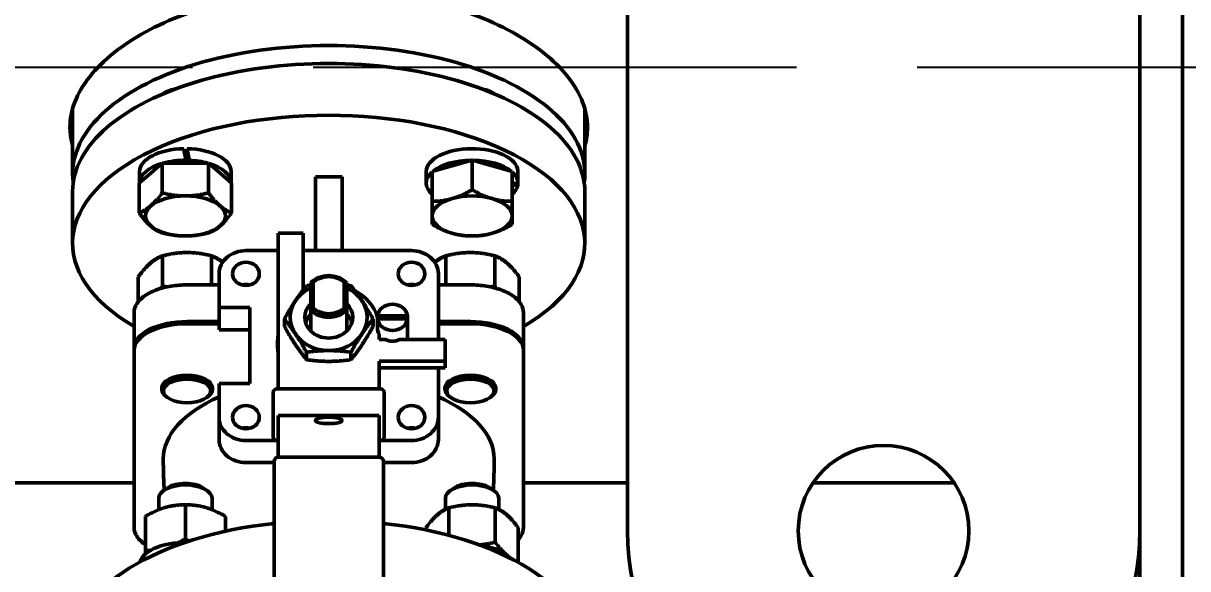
# Model space of a CAD drawing. Header units: inches. Extents: x 11 to 1621, y 11 to 1332.
# Drawn here: x 773.17 to 786.81, y 316.57 to 322.96 of the extents above; entities that cross this region are included whole.
import ezdxf

# ---------------------------------------------------------------- set-up
doc = ezdxf.new("R2010")
doc.units = ezdxf.units.IN
doc.header["$LTSCALE"] = 48
doc.header["$MEASUREMENT"] = 0
doc.linetypes.add('DASHED', pattern=[0.2067, 0.1654, -0.0413])
for name, color, linetype, lineweight in [('Dimension (ANSI)', 7, 'Continuous', 25), ('Sketch Geometry (ANSI)', 7, 'Continuous', 25), ('Visible (ANSI)', 7, 'Continuous', 50)]:
    doc.layers.add(name, color=color, linetype=linetype, lineweight=lineweight)
doc.styles.add('Dimension Text', font='tahoma.ttf')
doc.dimstyles.new('ELC FT', dxfattribs={"dimscale": 48, "dimtxt": 0.12, "dimasz": 0.098425, "dimexe": 0.05, "dimexo": 0.1, "dimgap": 0.031496, "dimtad": 1, "dimdec": 5, "dimzin": 3, "dimdsep": 46, "dimlunit": 4, "dimtxsty": 'Dimension Text', "dimcen": 0.09, "dimdle": 0.5, "dimclrd": 5, "dimclre": 5, "dimclrt": 256, "dimadec": 1, "dimazin": 3, "dimtfac": 0.833333, "dimtofl": 0, "dimtmove": 0, "dimatfit": 3, "dimfxl": 0, "dimfrac": 2, "dimtolj": 1, "dimtzin": 0, "dimlwd": 25, "dimlwe": 25, "dimarcsym": 0})

# ---------------------------------------------------------------- blocks, each defined once
blk = doc.blocks.new('*D15')
at = {"layer": 'Defpoints', "color": 0, "linetype": 'Continuous', "transparency": 16777216}
for p in [(804.877, 319.63), (264.502, 280.771), (804.877, 187.693)]:
    blk.add_point(p, dxfattribs=at)
at = {"layer": 'Dimension (ANSI)', "color": 5, "linetype": 'Continuous', "lineweight": 25, "transparency": 16777216}
for p, q in [((804.877, 314.83), (804.877, 185.293)), ((264.502, 275.971), (264.502, 185.293)), ((269.227, 187.693), (800.153, 187.693))]:
    blk.add_line(p, q, dxfattribs=at)
at = {"layer": 'Dimension (ANSI)', "color": 5, "linetype": 'Continuous', "transparency": 16777216}
for points in [[(269.227, 188.48), (269.227, 186.905), (264.502, 187.693)], [(800.153, 188.48), (800.153, 186.905), (804.877, 187.693)]]:
    blk.add_solid(points, dxfattribs=at)
at = {"layer": 'Dimension (ANSI)', "linetype": 'Continuous', "lineweight": 25, "transparency": 16777216, "insert": (534.752, 192.841), "char_height": 5.76, "attachment_point": 5, "style": 'Dimension Text'}
blk.add_mtext('\\A1;45\'-0 3/8"', dxfattribs=at)
blk = doc.blocks.new('*D25')
at = {"layer": 'Defpoints', "color": 0, "linetype": 'Continuous', "transparency": 16777216}
for p in [(804.877, 319.63), (744.252, 285.943), (804.877, 225.928)]:
    blk.add_point(p, dxfattribs=at)
at = {"layer": 'Dimension (ANSI)', "color": 5, "linetype": 'Continuous', "lineweight": 25, "transparency": 16777216}
for p, q in [((804.877, 314.83), (804.877, 223.528)), ((744.252, 281.143), (744.252, 223.528)), ((748.977, 225.928), (800.153, 225.928))]:
    blk.add_line(p, q, dxfattribs=at)
at = {"layer": 'Dimension (ANSI)', "color": 5, "linetype": 'Continuous', "transparency": 16777216}
for points in [[(748.977, 226.715), (748.977, 225.141), (744.252, 225.928)], [(800.153, 226.715), (800.153, 225.141), (804.877, 225.928)]]:
    blk.add_solid(points, dxfattribs=at)
at = {"layer": 'Dimension (ANSI)', "linetype": 'Continuous', "lineweight": 25, "transparency": 16777216, "insert": (774.565, 231.076), "char_height": 5.76, "attachment_point": 5, "style": 'Dimension Text'}
blk.add_mtext('\\A1;5\'-0 5/8"', dxfattribs=at)

msp = doc.modelspace()

# ---------------------------------------------------------------- linework, layer by layer
at = {"layer": 'Sketch Geometry (ANSI)', "linetype": 'DASHED', "ltscale": 0.713284}
msp.add_line((620.877429, 322.442735), (804.877429, 322.442735), dxfattribs=at)
at = {"layer": 'Visible (ANSI)'}
for p, q in [((786.752429, 310.067735), (786.752429, 406.692735)), ((786.252429, 319.008955), (786.252429, 397.751514)), ((780.252429, 317.010725), (780.252429, 324.748469)), ((773.752429, 321.955533), (773.752429, 321.195269)), ((779.752429, 321.955533), (779.752429, 321.195269)), ((775.092551, 321.378933), (775.092551, 321.486802)), ((774.666885, 321.200876), (774.802273, 321.318126)), ((774.802273, 321.318126), (775.073051, 321.318126)), ((774.802273, 321.318126), (774.802273, 320.969888)), ((775.073051, 321.318126), (775.343828, 321.318126)), ((775.081058, 321.318126), (775.081058, 321.35185)), ((775.120058, 321.350848), (775.120058, 321.318126)), ((775.343828, 321.318126), (775.343828, 320.969888)), ((775.343828, 321.318126), (775.479217, 321.200876)), ((777.962808, 321.219015), (778.197308, 321.286709)), ((778.197308, 321.286709), (778.431808, 321.354403)), ((778.431808, 321.354403), (778.666308, 321.286709)), ((778.431808, 321.354403), (778.431808, 321.006165)), ((778.666308, 321.286709), (778.900808, 321.219015)), ((774.531496, 321.083626), (774.666885, 321.200876)), ((774.536551, 321.088003), (774.536551, 321.218729)), ((775.479217, 321.200876), (775.614605, 321.083626)), ((775.609551, 321.088003), (775.609551, 321.218729)), ((776.908679, 321.15904), (776.596179, 321.15904)), ((776.596179, 321.15904), (776.596179, 320.293376)), ((776.908679, 320.293376), (776.908679, 321.15904)), ((777.895308, 321.083629), (777.895308, 321.218729)), ((777.962808, 321.219015), (777.962808, 320.870777)), ((778.900808, 321.219015), (778.900808, 320.870777)), ((778.968308, 321.083629), (778.968308, 321.122956)), ((773.752429, 320.985258), (773.752429, 320.37904)), ((774.531496, 321.083626), (774.531496, 320.735388)), ((775.614605, 321.083626), (775.614605, 320.735388)), ((778.900808, 321.079626), (778.968248, 321.079626)), ((778.966245, 321.060126), (778.900808, 321.060126)), ((779.752429, 320.985258), (779.752429, 320.37904)), ((776.161804, 320.497701), (776.453804, 320.497701)), ((776.161804, 318.674629), (776.161804, 320.497701)), ((776.453804, 320.497701), (776.453804, 319.833294)), ((776.161804, 320.293376), (775.782429, 320.293376)), ((777.722429, 320.293376), (776.453804, 320.293376)), ((774.806916, 320.232311), (774.806916, 319.879742)), ((775.379246, 320.232311), (775.379246, 319.892464)), ((778.125612, 320.232311), (778.125612, 319.892464)), ((778.697942, 320.232311), (778.697942, 319.879742)), ((775.468429, 320.021444), (775.468429, 319.62619)), ((778.036429, 319.250408), (778.036429, 320.021444)), ((774.520752, 319.984485), (774.520752, 319.694629)), ((775.093081, 319.892464), (775.468429, 319.892464)), ((775.737851, 319.892464), (775.827008, 319.892464)), ((776.541492, 319.595294), (776.541492, 319.917506)), ((776.571492, 319.922367), (776.571492, 319.620432)), ((776.933367, 319.620432), (776.933367, 319.922367)), ((776.963367, 319.917506), (776.963367, 319.595294)), ((777.677851, 319.892464), (777.767008, 319.892464)), ((778.036429, 319.892464), (778.411777, 319.892464)), ((778.984107, 319.984485), (778.984107, 319.694629)), ((775.468429, 319.62619), (775.827949, 319.62619)), ((775.468429, 319.36684), (775.468429, 319.62619)), ((775.827949, 319.62619), (775.827949, 318.736609)), ((774.472429, 319.151904), (774.472429, 319.566513)), ((776.232814, 319.405821), (776.232814, 319.491954)), ((776.541492, 319.595294), (776.541492, 319.350944)), ((776.963367, 319.595294), (776.963367, 319.350944)), ((777.272044, 319.405821), (777.272044, 319.491954)), ((777.323054, 319.47705), (777.323054, 319.385725)), ((777.324193, 319.494729), (777.324193, 319.52937)), ((777.674416, 319.52937), (777.324193, 319.52937)), ((777.324193, 319.459729), (777.324193, 319.494729)), ((777.324193, 319.494729), (777.674416, 319.494729)), ((777.674416, 319.494729), (777.674416, 319.52937)), ((777.674416, 319.459729), (777.674416, 319.494729)), ((777.675554, 319.47705), (777.675554, 319.250408)), ((779.032429, 319.566513), (779.032429, 319.151904)), ((775.468429, 319.46223), (775.093081, 319.46223)), ((775.468429, 319.44223), (775.093081, 319.44223)), ((775.468429, 319.436249), (775.093081, 319.436249)), ((775.468429, 319.36684), (775.827949, 319.36684)), ((778.411777, 319.46223), (778.036429, 319.46223)), ((778.411777, 319.44223), (778.036429, 319.44223)), ((778.411777, 319.436249), (778.036429, 319.436249)), ((776.152814, 319.2114), (776.152814, 319.1814)), ((777.343054, 319.250408), (777.343054, 319.315103)), ((777.417757, 319.250408), (777.343054, 319.250408)), ((778.117485, 319.250408), (777.580852, 319.250408)), ((778.117485, 318.997529), (778.117485, 319.250408)), ((774.472429, 319.151904), (774.472429, 319.125923)), ((774.472429, 318.711313), (774.472429, 319.125923)), ((776.492622, 319.01611), (776.492622, 319.102242)), ((777.012237, 319.01611), (777.012237, 319.102242)), ((779.032429, 319.125923), (779.032429, 319.151904)), ((779.032429, 319.125923), (779.032429, 318.711313)), ((777.343054, 318.674629), (777.343054, 318.997529)), ((777.343054, 318.997529), (778.117485, 318.997529)), ((778.117485, 318.919529), (777.343054, 318.919529)), ((778.036429, 318.341355), (778.036429, 318.919529)), ((778.117485, 318.919529), (778.117485, 318.997529)), ((786.252429, 319.008955), (786.252429, 317.010725)), ((774.472429, 317.051965), (774.472429, 318.711313)), ((774.79569, 318.666929), (774.79569, 318.68425)), ((775.390473, 318.666929), (775.390473, 318.68425)), ((775.827949, 318.736609), (775.468429, 318.736609)), ((775.468429, 318.736609), (775.468429, 318.341355)), ((776.146804, 318.674629), (777.358054, 318.674629)), ((778.114386, 318.666929), (778.114386, 318.68425)), ((778.709168, 318.666929), (778.709168, 318.68425)), ((779.032429, 318.711313), (779.032429, 317.051965)), ((774.866592, 318.569533), (774.850262, 318.58108)), ((775.31957, 318.569533), (775.3359, 318.58108)), ((776.101804, 318.387437), (776.101804, 318.629629)), ((777.403054, 318.629629), (777.403054, 318.387437)), ((778.185288, 318.569533), (778.168958, 318.58108)), ((778.638266, 318.569533), (778.654596, 318.58108)), ((776.101804, 318.113918), (776.101804, 318.387437)), ((777.403054, 318.387437), (777.403054, 318.113918)), ((775.468429, 318.082005), (775.468429, 318.341355)), ((776.161804, 318.23115), (776.161804, 318.361935)), ((776.161804, 318.361935), (777.343054, 318.361935)), ((777.343054, 318.23115), (777.343054, 318.361935)), ((778.036429, 318.082005), (778.036429, 318.341355)), ((776.161804, 318.23115), (776.161804, 318.084533)), ((777.343054, 318.084533), (777.343054, 318.23115)), ((775.782429, 318.069423), (776.140078, 318.069423)), ((776.146804, 318.068918), (776.161804, 318.068918)), ((776.161804, 317.874726), (776.161804, 318.084533)), ((777.343054, 317.874726), (777.343054, 318.084533)), ((777.343054, 318.068918), (777.358054, 318.068918)), ((777.36478, 318.069423), (777.722429, 318.069423)), ((776.161804, 317.874726), (777.343054, 317.874726)), ((775.782429, 317.810073), (776.111804, 317.810073)), ((776.111804, 312.776406), (776.111804, 317.824726)), ((777.393054, 317.824726), (777.393054, 312.776406)), ((777.393054, 317.810073), (777.722429, 317.810073)), ((774.472429, 317.574203), (769.548795, 317.574203)), ((780.252429, 317.574203), (779.032429, 317.574203)), ((784.07856, 317.574203), (782.426298, 317.574203)), ((774.866735, 317.514924), (774.821918, 317.484666)), ((775.279366, 317.514924), (775.324183, 317.484666)), ((778.225492, 317.514924), (778.180676, 317.484666)), ((778.638124, 317.514924), (778.68294, 317.484666)), ((774.760551, 317.258007), (774.760551, 317.391675)), ((775.073051, 317.316226), (775.073051, 316.915065)), ((775.385551, 317.258007), (775.385551, 317.391675)), ((778.119308, 317.262079), (778.119308, 317.391675)), ((778.744308, 317.262079), (778.744308, 317.391675)), ((774.604051, 317.180837), (774.604051, 316.779676)), ((775.542051, 317.180837), (775.542051, 317.005717)), ((778.161031, 317.279949), (778.161031, 316.957593)), ((778.702585, 317.279949), (778.702585, 316.878787)), ((777.890253, 317.045449), (777.890253, 317.021147)), ((778.973362, 317.045449), (778.973362, 316.644287)), ((786.252429, 310.067735), (786.252429, 317.010725)), ((775.065044, 316.873456), (775.065044, 316.87623))]:
    msp.add_line(p, q, dxfattribs=at)
msp.add_circle((783.252429, 317.010725), 1, dxfattribs=at)
for centre, radius, start, end in [((776.146804, 318.629629), 0.045, 90, 180), ((777.358054, 318.629629), 0.045, 0, 90), ((776.146804, 318.113918), 0.045, 180, 270), ((777.358054, 318.113918), 0.045, 270, 0), ((776.161804, 317.824726), 0.05, 90, 180), ((777.343054, 317.824726), 0.05, 0, 90), ((783.252429, 317.010725), 3, 180, 0)]:
    msp.add_arc(centre, radius, start, end, dxfattribs=at)
for centre, major_axis, ratio, start_param, end_param in [((776.752429, 321.195269), (3, 0), 0.5, 6.213124285, 9.494838983), ((776.752429, 320.985258), (3, 0), 0.5, 0, 3.141592654), ((775.073051, 322.034958), (-0.3255, 0), 0.5, 5.0761406, 5.698036678), ((778.431808, 322.034958), (-0.3255, 0), 0.5, 3.726741282, 4.348637361), ((776.752429, 320.37904), (3, 0), 0.5, 5.575702095, 10.132261173), ((775.073051, 321.218729), (-0.5365, 0), 0.5, 4.748743679, 6.283185307), ((775.073051, 321.122956), (-0.533953, 2.648604), 0.019713973, 4.79494254, 4.84622232), ((775.073051, 321.218729), (-0.375, 0), 0.5, 4.660365517, 4.720545138), ((775.073051, 321.314503), (-0.533953, 2.648604), 0.019713973, 4.722137216, 4.773512922), ((775.073051, 321.218729), (0.5365, 0), 0.5, 0, 1.534441628), ((778.431808, 321.218729), (0.5365, 0), 0.5, 0.036354699, 3.141592654), ((775.073051, 321.083629), (-0.5365, 0), 0.5, 5.252531061, 6.266642003), ((775.073051, 321.083629), (0.5365, 0), 0.5, 1.555871245, 2.077864885), ((775.073051, 321.083629), (0.469, 0), 0.5, 1.565403797, 1.576188857), ((775.073051, 321.083629), (0.5365, 0), 0.5, 1.063727769, 1.483065922), ((775.073051, 321.083629), (0.5365, 0), 0.5, 0.016543305, 1.030654247), ((778.431808, 321.083629), (0.5365, 0), 0.5, 1.587330051, 2.601460154), ((778.431808, 321.083629), (0.469, 0), 0.5, 2.089376789, 2.099413416), ((778.431808, 321.083629), (0.5365, 0), 0.5, 0.5401325, 1.554262603), ((778.431808, 321.083629), (0.469, 0), 0.5, 1.042179238, 1.052215865), ((775.073051, 321.083629), (0.469, 0), 0.5, 2.614180786, 2.62180697), ((775.073051, 321.083629), (0.469, 0), 0.5, 0.519785683, 0.527411868), ((778.431808, 321.083629), (-0.5365, 0), 0.5, 5.776142923, 6.790227691), ((778.431808, 321.083629), (0.5365, 0), 0.5, 6.268260226, 6.790227691), ((778.431808, 321.122956), (0, 2.903256), 0.184792531, 4.71238898, 4.748743679), ((778.431808, 321.083629), (0.5365, 0), 0.5, 5.776142923, 6.195454902), ((778.431808, 321.314503), (0, 2.903256), 0.184792531, 4.624658575, 4.631399156), ((775.073051, 320.699111), (-0.469, 0), 0.5, 4.71238898, 5.759586532), ((775.073051, 320.699111), (-0.469, 0), 0.5, 3.665191429, 4.71238898), ((778.431808, 320.699111), (-0.469, 0), 0.5, 5.235987756, 6.283185307), ((778.431808, 320.699111), (-0.469, 0), 0.5, 4.188790205, 5.235987756), ((778.431808, 320.699111), (0.469, 0), 0.5, 0, 1.047197551), ((775.073051, 320.699111), (-0.469, 0), 0.5, 5.759586532, 6.806784083), ((775.073051, 320.699111), (0.469, 0), 0.5, 5.759586532, 6.806784083), ((778.431808, 320.699111), (-0.469, 0), 0.5, 0, 1.047197551), ((778.431808, 320.699111), (0.469, 0), 0.5, 5.235987756, 6.283185307), ((775.073051, 320.699111), (0.469, 0), 0.5, 3.665191429, 4.71238898), ((775.073051, 320.699111), (0.469, 0), 0.5, 4.71238898, 5.759586532), ((778.431808, 320.699111), (0.469, 0), 0.5, 4.188790205, 5.235987756), ((775.782429, 320.021444), (-0.314, 0), 0.866025404, 4.71238898, 6.283185307), ((777.722429, 320.021444), (0.314, 0), 0.866025404, 0, 1.570796327), ((775.782429, 319.762094), (-0.157, 0), 0.866025404, 4.407003622, 5.017774339), ((776.752429, 319.7564), (0.28125, 0), 0.866025404, 0.722734248, 2.418858406), ((776.752429, 319.7714), (-0.25125, 0), 0.866025404, 3.908371566, 5.516406394), ((777.722429, 319.762094), (-0.157, 0), 0.866025404, 4.407003622, 5.017774339), ((776.752429, 319.51205), (-0.45, 0), 0.866025404, 5.200264128, 5.759586532), ((776.752429, 319.51205), (-0.45, 0), 0.866025404, 3.665191429, 4.224513833), ((776.752429, 319.385725), (0.590625, 0), 0.866025404, 0.253402336, 1.024756599), ((776.752429, 319.51205), (-0.45, 0), 0.866025404, 5.759586532, 6.806784083), ((776.752429, 319.51205), (-0.28125, 0), 0.866025404, 5.560451059, 7.005919555), ((776.752429, 319.7714), (0.25125, 0), 0.866025404, 3.908371566, 5.516406394), ((776.752429, 319.51205), (0.28125, 0), 0.866025404, 5.560451059, 7.005919555), ((776.752429, 319.51205), (0.45, 0), 0.866025404, 5.759586532, 6.806784083), ((777.499304, 319.51205), (-0.17625, 0), 0.866025404, 3.255312782, 6.169465178), ((776.752429, 319.385725), (-0.28125, 0), 0.866025404, 5.560451059, 6.020867173), ((776.752429, 319.7564), (-0.28125, 0), 0.866025404, 0.722734248, 2.418858406), ((776.752429, 319.385725), (0.28125, 0), 0.866025404, 0.262318134, 0.722734248), ((777.499304, 319.47705), (-0.17625, 0), 0.866025404, 6.169465178, 6.396905436), ((777.499304, 319.51205), (0.17625, 0), 0.866025404, 3.255312782, 6.169465178), ((777.499304, 319.47705), (0.17625, 0), 0.866025404, 6.169465178, 6.396905436), ((775.093081, 319.151904), (-0.620652, 0), 0.5, 4.71238898, 6.283185307), ((775.093081, 319.125923), (-0.620652, 0), 0.5, 4.71238898, 6.283185307), ((775.093081, 319.151904), (-0.580652, 0), 0.5, 4.71238898, 5.432744467), ((776.752429, 319.51205), (0.28125, 0), 0.866025404, 3.864326901, 5.560451059), ((777.499304, 319.385725), (-0.17625, 0), 0.866025404, 0, 0.481017026), ((778.411777, 319.151904), (0.620652, 0), 0.5, 0, 1.570796327), ((778.411777, 319.151904), (-0.580652, 0), 0.5, 3.992033493, 4.71238898), ((778.411777, 319.125923), (0.620652, 0), 0.5, 0, 1.570796327), ((776.752429, 319.2114), (-0.599615, 0), 0.866025404, 6.109801518, 6.456569096), ((776.752429, 319.51205), (-0.45, 0), 0.866025404, 0.523598776, 1.570796327), ((776.752429, 319.51205), (0.45, 0), 0.866025404, 4.71238898, 5.759586532), ((777.499304, 319.385725), (-0.17625, 0), 0.866025404, 1.089779301, 2.051813353), ((776.752429, 319.1814), (-0.599615, 0), 0.866025404, 0, 0.173383789), ((775.093081, 318.666929), (-0.297391, 0), 0.5, 2.526112945, 6.898665016), ((775.093081, 318.68425), (-0.297391, 0), 0.5, 3.141592654, 6.283185307), ((778.411777, 318.666929), (-0.297391, 0), 0.5, 2.526112945, 6.898665016), ((778.411777, 318.68425), (-0.297391, 0), 0.5, 3.141592654, 6.283185307), ((776.752429, 317.854576), (-1.938, 0), 0.5, 5.436592009, 6.283185307), ((776.752429, 317.854576), (1.938, 0), 0.5, 0, 0.846593298), ((775.782429, 318.341355), (-0.314, 0), 0.866025404, 0, 1.570796327), ((777.722429, 318.341355), (0.314, 0), 0.866025404, 4.71238898, 6.283185307), ((775.782429, 318.082005), (-0.157, 0), 0.866025404, 4.407003622, 5.017774339), ((777.722429, 318.082005), (-0.157, 0), 0.866025404, 4.407003622, 5.017774339), ((775.782429, 318.082005), (-0.314, 0), 0.866025404, 0, 1.570796327), ((777.722429, 318.082005), (0.314, 0), 0.866025404, 4.71238898, 6.283185307), ((775.073051, 317.391675), (-0.3125, 0), 0.5, 3.141592654, 6.283185307), ((775.073051, 317.438529), (-0.256732, 0), 0.5, 3.779030295, 5.645747666), ((778.431808, 317.438529), (-0.256732, 0), 0.5, 3.779030295, 5.645747666), ((778.431808, 317.391675), (-0.3125, 0), 0.5, 3.141592654, 6.283185307), ((776.752429, 315.633221), (-3, 0), 0.5, 4.927587801, 6.283185307), ((776.752429, 315.633221), (3, 0), 0.5, 0, 1.355597507), ((775.073051, 316.60801), (-0.5365, 0), 0.5, 4.800119386, 6.135045046), ((775.073051, 316.377136), (0.533953, -2.648604), 0.019713973, 1.750535234, 1.756005373), ((775.073051, 316.60801), (-0.5365, 0), 0.5, 4.711890247, 4.727314062), ((775.073051, 316.568684), (0.533953, -2.648604), 0.019713973, 1.682213815, 1.683200049), ((778.431808, 316.60801), (-0.469, 0), 0.5, 3.665191429, 4.464905721), ((778.431808, 316.60801), (-0.469, 0), 0.5, 3.537714907, 3.665191429)]:
    msp.add_ellipse(centre, major_axis=major_axis, ratio=ratio, start_param=start_param, end_param=end_param, dxfattribs=at)
for centre, major_axis, ratio in [((775.782429, 320.021444), (-0.157, 0), 0.866025404), ((777.722429, 320.021444), (-0.157, 0), 0.866025404), ((775.093081, 318.649609), (0.277391, 0), 0.5), ((778.411777, 318.649609), (0.277391, 0), 0.5), ((775.782429, 318.341355), (-0.157, 0), 0.866025404), ((777.722429, 318.341355), (-0.157, 0), 0.866025404), ((776.752429, 318.304431), (-0.15625, 0), 0.24340172)]:
    msp.add_ellipse(centre, major_axis=major_axis, ratio=ratio, dxfattribs=at)
for points, knots in [([(773.75246, 321.5214), (773.731339, 321.593218), (773.721179, 321.665461), (773.721179, 321.831722), (773.739403, 321.931293), (773.816145, 322.131744), (773.874647, 322.232623), (774.029342, 322.428192), (774.125659, 322.523032), (774.348222, 322.700002), (774.474483, 322.782116), (774.743541, 322.928464), (774.89554, 322.997712), (775.226544, 323.120473), (775.405539, 323.17398), (775.778939, 323.260214), (775.973641, 323.293001), (776.365197, 323.336056), (776.562054, 323.346313), (776.942805, 323.346313), (777.139662, 323.336056), (777.531218, 323.293001), (777.72592, 323.260214), (778.099319, 323.17398), (778.278315, 323.120473), (778.609319, 322.997712), (778.761317, 322.928464), (779.030376, 322.782116), (779.156636, 322.700002), (779.3792, 322.523032), (779.475516, 322.428192), (779.630212, 322.232623), (779.688714, 322.131744), (779.765456, 321.931293), (779.783679, 321.831722), (779.783679, 321.665461), (779.773519, 321.593218), (779.752399, 321.5214)], [10.522114481, 10.522114481, 10.522114481, 10.522114481, 11.605273774, 11.605273774, 13.055932348, 13.055932348, 14.506590922, 14.506590922, 15.957249497, 15.957249497, 17.407908071, 17.407908071, 18.85856794, 18.85856794, 20.309227809, 20.309227809, 21.759887678, 21.759887678, 23.210547547, 23.210547547, 24.661207416, 24.661207416, 26.111867285, 26.111867285, 27.562527154, 27.562527154, 29.013187023, 29.013187023, 30.463845597, 30.463845597, 31.914504172, 31.914504172, 33.365162746, 33.365162746, 34.815821321, 34.815821321, 35.898980613, 35.898980613, 35.898980613, 35.898980613]), ([(775.093081, 319.892464), (775.029723, 319.892464), (774.966376, 319.887456), (774.845494, 319.867817), (774.787979, 319.853197), (774.68396, 319.81541), (774.637456, 319.792266), (774.559602, 319.738688), (774.528169, 319.708225), (774.484706, 319.641343), (774.472676, 319.604699), (774.47243, 319.567293), (774.472429, 319.566903), (774.472429, 319.566513)], [0, 0, 0, 0, 0.314159265, 0.314159265, 0.628318531, 0.628318531, 0.942477796, 0.942477796, 1.256637061, 1.256637061, 1.567520236, 1.567520236, 1.570796327, 1.570796327, 1.570796327, 1.570796327]), ([(779.032429, 319.566513), (779.032429, 319.59974), (779.022948, 319.632766), (778.986335, 319.696654), (778.957792, 319.727183), (778.885072, 319.782046), (778.840419, 319.806253), (778.739479, 319.846349), (778.683189, 319.862212), (778.563995, 319.884454), (778.50111, 319.890821), (778.429135, 319.892371), (778.420456, 319.892464), (778.411777, 319.892464)], [4.71238898, 4.71238898, 4.71238898, 4.71238898, 4.991451008, 4.991451008, 5.297672822, 5.297672822, 5.611832087, 5.611832087, 5.925991352, 5.925991352, 6.240150618, 6.240150618, 6.283185307, 6.283185307, 6.283185307, 6.283185307]), ([(774.824784, 317.4866), (774.822464, 317.527773), (774.820532, 317.569013), (774.815953, 317.691608), (774.814429, 317.773092), (774.814429, 317.854576)], [4.68423118194, 4.68423118194, 4.68423118194, 4.68423118194, 4.69371321532, 4.69371321532, 4.71238898038, 4.71238898038, 4.71238898038, 4.71238898038]), ([(778.690429, 317.854576), (778.690429, 317.773092), (778.688906, 317.691608), (778.684326, 317.569013), (778.682394, 317.527773), (778.680075, 317.4866)], [7.85398163397, 7.85398163397, 7.85398163397, 7.85398163397, 7.87265739904, 7.87265739904, 7.88213943242, 7.88213943242, 7.88213943242, 7.88213943242]), ([(774.604051, 316.84926), (774.602194, 316.850499), (774.600353, 316.851746), (774.559602, 316.879791), (774.528169, 316.910253), (774.484706, 316.977136), (774.472676, 317.01378), (774.47243, 317.051185), (774.472429, 317.051575), (774.472429, 317.051965)], [4.0693492753, 4.0693492753, 4.0693492753, 4.0693492753, 4.0840704497, 4.0840704497, 4.398229715, 4.398229715, 4.7091128898, 4.7091128898, 4.7123889804, 4.7123889804, 4.7123889804, 4.7123889804]), ([(779.032429, 317.051965), (779.032429, 317.018738), (779.022948, 316.985712), (778.996698, 316.939908), (778.985915, 316.925163), (778.973362, 316.911095)], [1.5707963268, 1.5707963268, 1.5707963268, 1.5707963268, 1.8498583542, 1.8498583542, 1.990417581, 1.990417581, 1.990417581, 1.990417581])]:
    msp.add_open_spline(points, degree=3, knots=knots, dxfattribs=at)
for points in [[(773.738679, 321.900007), (773.742598, 321.882053), (773.747187, 321.864101), (773.75246, 321.846177)], [(779.752399, 321.846177), (779.757671, 321.864101), (779.76226, 321.882053), (779.766179, 321.900007)], [(776.571492, 319.922367), (776.561516, 319.920864), (776.551514, 319.919237), (776.541492, 319.917506)], [(776.963367, 319.917506), (776.953345, 319.919237), (776.943343, 319.920864), (776.933367, 319.922367)], [(776.571492, 319.620432), (776.561516, 319.61196), (776.551514, 319.603585), (776.541492, 319.595294)], [(776.963367, 319.595294), (776.953345, 319.603585), (776.943343, 319.61196), (776.933367, 319.620432)]]:
    msp.add_open_spline(points, degree=3, dxfattribs=at)
for points, weights in [([(774.666885, 320.816361), (774.729719, 320.870777), (774.802273, 320.969888)], [1, 1.0379548493, 1]), ([(774.802273, 320.969888), (774.947382, 320.933611), (775.073051, 320.933611)], [1, 1.0379548493, 1]), ([(775.073051, 320.933611), (775.198719, 320.933611), (775.343828, 320.969888)], [1, 1.0379548493, 1]), ([(775.343828, 320.969888), (775.416382, 320.870777), (775.479217, 320.816361)], [1, 1.0379548493, 1]), ([(778.197308, 320.902194), (778.30614, 320.933611), (778.431808, 321.006165)], [1, 1.0379548493, 1]), ([(778.431808, 321.006165), (778.557476, 320.933611), (778.666308, 320.902194)], [1, 1.0379548493, 1]), ([(777.962808, 320.870777), (778.088476, 320.870777), (778.197308, 320.902194)], [1, 1.0379548493, 1]), ([(777.962808, 320.699111), (777.962808, 320.761945), (777.962808, 320.870777)], [1, 1.0379548493, 1]), ([(778.666308, 320.902194), (778.77514, 320.870777), (778.900808, 320.870777)], [1, 1.0379548493, 1]), ([(778.900808, 320.870777), (778.900808, 320.761945), (778.900808, 320.699111)], [1, 1.0379548493, 1]), ([(774.531496, 320.735388), (774.604051, 320.761945), (774.666885, 320.816361)], [1, 1.0379548493, 1]), ([(774.666885, 320.581861), (774.604051, 320.636277), (774.531496, 320.735388)], [1, 1.0379548493, 1]), ([(775.479217, 320.816361), (775.542051, 320.761945), (775.614605, 320.735388)], [1, 1.0379548493, 1]), ([(775.614605, 320.735388), (775.542051, 320.636277), (775.479217, 320.581861)], [1, 1.0379548493, 1]), ([(777.962808, 320.599999), (777.962808, 320.636277), (777.962808, 320.699111)], [1, 1.0379548493, 1]), ([(778.900808, 320.699111), (778.900808, 320.636277), (778.900808, 320.599999)], [1, 1.0379548493, 1]), ([(774.802273, 320.500888), (774.729719, 320.527445), (774.666885, 320.581861)], [1, 1.0379548493, 1]), ([(775.479217, 320.581861), (775.416382, 320.527445), (775.343828, 320.500888)], [1, 1.0379548493, 1]), ([(778.197308, 320.496028), (778.088476, 320.527445), (777.962808, 320.599999)], [1, 1.0379548493, 1]), ([(778.900808, 320.599999), (778.77514, 320.527445), (778.666308, 320.496028)], [1, 1.0379548493, 1]), ([(775.073051, 320.464611), (774.947382, 320.464611), (774.802273, 320.500888)], [1, 1.0379548493, 1]), ([(775.343828, 320.500888), (775.198719, 320.464611), (775.073051, 320.464611)], [1, 1.0379548493, 1]), ([(778.431808, 320.464611), (778.30614, 320.464611), (778.197308, 320.496028)], [1, 1.0379548493, 1]), ([(778.666308, 320.496028), (778.557476, 320.464611), (778.431808, 320.464611)], [1, 1.0379548493, 1]), ([(774.663834, 320.146737), (774.597429, 320.089229), (774.520752, 319.984485)], [1.93481454692, 1.93481454692, 1.79590111244]), ([(774.806916, 320.232311), (774.730239, 320.204245), (774.663834, 320.146737)], [1.79590111244, 1.93481454692, 1.93481454692]), ([(775.093081, 320.27065), (774.960272, 320.27065), (774.806916, 320.232311)], [1.93481454692, 1.93481454692, 1.79590111244]), ([(775.379246, 320.232311), (775.225891, 320.27065), (775.093081, 320.27065)], [1.79590111244, 1.93481454692, 1.93481454692]), ([(775.510192, 320.156951), (775.449381, 320.20664), (775.379246, 320.232311)], [1.93365578397, 1.92212724062, 1.79590111244]), ([(778.125612, 320.232311), (778.055478, 320.20664), (777.994667, 320.156951)], [1.79590111244, 1.92212724062, 1.93365578397]), ([(778.411777, 320.27065), (778.278967, 320.27065), (778.125612, 320.232311)], [1.93481454692, 1.93481454692, 1.79590111244]), ([(778.697942, 320.232311), (778.544587, 320.27065), (778.411777, 320.27065)], [1.79590111244, 1.93481454692, 1.93481454692]), ([(778.841024, 320.146737), (778.77462, 320.204245), (778.697942, 320.232311)], [1.93481454692, 1.93481454692, 1.79590111244]), ([(778.984107, 319.984485), (778.907429, 320.089229), (778.841024, 320.146737)], [1.79590111244, 1.93481454692, 1.93481454692]), ([(774.784925, 319.850359), (774.795719, 319.864445), (774.806916, 319.879742)], [1.83135348046, 1.8149307195, 1.79590111244]), ([(774.806916, 319.879742), (774.83196, 319.873481), (774.856002, 319.868294)], [1.79590111244, 1.8172072461, 1.83524550769]), ([(776.362718, 319.706906), (776.423006, 319.797338), (776.492622, 319.881665)], [1.56199290356, 1.56199290356, 1.44984685876]), ([(776.492622, 319.881665), (776.517601, 319.88527), (776.541492, 319.888198)], [1.44984685876, 1.46876585078, 1.48449321656]), ([(776.963367, 319.888198), (776.987258, 319.88527), (777.012237, 319.881665)], [1.48449321656, 1.46876585078, 1.44984685876]), ([(777.012237, 319.881665), (777.081852, 319.797338), (777.142141, 319.706906)], [1.44984685876, 1.56199290356, 1.56199290356]), ([(778.648857, 319.868294), (778.672899, 319.873481), (778.697942, 319.879742)], [1.83524550769, 1.8172072461, 1.79590111244]), ([(778.697942, 319.879742), (778.70914, 319.864445), (778.719933, 319.850359)], [1.79590111244, 1.8149307195, 1.83135348046]), ([(776.232814, 319.491954), (776.302429, 319.616473), (776.362718, 319.706906)], [1.44984685876, 1.56199290356, 1.56199290356]), ([(777.142141, 319.706906), (777.202429, 319.616473), (777.272044, 319.491954)], [1.56199290356, 1.56199290356, 1.44984685876]), ([(776.362718, 319.317194), (776.302429, 319.407627), (776.232814, 319.491954)], [1.56199290356, 1.56199290356, 1.44984685876]), ([(777.272044, 319.491954), (777.202429, 319.407627), (777.142141, 319.317194)], [1.44984685876, 1.56199290356, 1.56199290356]), ([(776.232814, 319.405821), (776.302429, 319.281302), (776.362718, 319.190869)], [1.44984685876, 1.56199290356, 1.56199290356]), ([(777.142141, 319.190869), (777.202429, 319.281302), (777.272044, 319.405821)], [1.56199290356, 1.56199290356, 1.44984685876]), ([(776.492622, 319.102242), (776.423006, 319.226761), (776.362718, 319.317194)], [1.44984685876, 1.56199290356, 1.56199290356]), ([(776.362718, 319.190869), (776.423006, 319.100436), (776.492622, 319.01611)], [1.56199290356, 1.56199290356, 1.44984685876]), ([(777.142141, 319.317194), (777.081852, 319.226761), (777.012237, 319.102242)], [1.56199290356, 1.56199290356, 1.44984685876]), ([(777.012237, 319.01611), (777.081852, 319.100436), (777.142141, 319.190869)], [1.44984685876, 1.56199290356, 1.56199290356]), ([(776.752429, 319.122338), (776.631852, 319.122338), (776.492622, 319.102242)], [1.56199290356, 1.56199290356, 1.44984685876]), ([(777.012237, 319.102242), (776.873006, 319.122338), (776.752429, 319.122338)], [1.44984685876, 1.56199290356, 1.56199290356]), ([(776.492622, 319.01611), (776.631852, 318.996013), (776.752429, 318.996013)], [1.44984685876, 1.56199290356, 1.56199290356]), ([(776.752429, 318.996013), (776.873006, 318.996013), (777.012237, 319.01611)], [1.56199290356, 1.56199290356, 1.44984685876]), ([(774.838551, 317.284809), (774.729719, 317.253392), (774.604051, 317.180837)], [1, 1.0379548493, 1]), ([(775.073051, 317.316226), (774.947382, 317.316226), (774.838551, 317.284809)], [1, 1.0379548493, 1]), ([(775.307551, 317.284809), (775.198719, 317.316226), (775.073051, 317.316226)], [1, 1.0379548493, 1]), ([(775.542051, 317.180837), (775.416382, 317.253392), (775.307551, 317.284809)], [1, 1.0379548493, 1]), ([(778.431808, 317.316226), (778.30614, 317.316226), (778.161031, 317.279949)], [1, 1.0379548493, 1]), ([(778.702585, 317.279949), (778.557476, 317.316226), (778.431808, 317.316226)], [1, 1.0379548493, 1]), ([(778.025642, 317.198976), (777.962808, 317.14456), (777.890253, 317.045449)], [1, 1.0379548493, 1]), ([(778.161031, 317.279949), (778.088476, 317.253392), (778.025642, 317.198976)], [1, 1.0379548493, 1]), ([(778.837974, 317.198976), (778.77514, 317.253392), (778.702585, 317.279949)], [1, 1.0379548493, 1]), ([(778.973362, 317.045449), (778.900808, 317.14456), (778.837974, 317.198976)], [1, 1.0379548493, 1]), ([(774.995839, 316.873468), (775.033017, 316.891952), (775.073051, 316.915065)], [1.0162523747, 1.01178615007, 1]), ([(775.073051, 316.915065), (775.095445, 316.902135), (775.116871, 316.890693)], [1, 1.00655917283, 1.01085129684]), ([(778.516906, 316.846339), (778.603828, 316.854098), (778.702585, 316.878787)], [1.01672078912, 1.02552151593, 1]), ([(778.702585, 316.878787), (778.77514, 316.779676), (778.837974, 316.72526)], [1, 1.0379548493, 1]), ([(774.604051, 316.779676), (774.634771, 316.779676), (774.663734, 316.781426)], [1, 1.00901952176, 1.01375227784]), ([(774.604051, 316.738271), (774.604051, 316.757861), (774.604051, 316.779676)], [1.01189458134, 1.00738371406, 1]), ([(778.837974, 316.72526), (778.864416, 316.70236), (778.89154, 316.684911)], [1, 1.01562907966, 1.01838664828]), ([(778.956177, 316.651), (778.964638, 316.647481), (778.973362, 316.644287)], [1.00780498629, 1.00441637705, 1]), ([(778.973362, 316.644287), (778.972664, 316.643334), (778.971968, 316.642385)], [1, 1.00035202241, 1.00069751497])]:
    msp.add_rational_spline(points, weights, degree=2, dxfattribs=at)

# ---------------------------------------------------------------- dimensions: what is measured, and where the dimension line sits
at = {"layer": 'Dimension (ANSI)', "color": 5, "linetype": 'Continuous', "lineweight": 25, "true_color": 0x0000ff}
dim = msp.add_linear_dim(base=(804.877429, 187.692735), p1=(264.502429, 280.771104), p2=(804.877429, 319.630235), angle=180, dimstyle='ELC FT', override={"dimgap": 0.031496, "dimdec": 5, "dimlfac": 1, "dimtol": 0, "dimlim": 0, "dimtp": 0, "dimtm": 0, "dimtdec": 2, "dimatfit": 1}, dxfattribs=at)
dim.commit()
dim.dimension.update_dxf_attribs({"geometry": '*D15', "text_midpoint": (534.752429, 187.692735), "dimtype": 160})
dim = msp.add_linear_dim(base=(804.877429, 225.927966), p1=(744.252429, 285.942735), p2=(804.877429, 319.630235), dimstyle='ELC FT', override={"dimgap": 0.031496, "dimdec": 5, "dimlfac": 1, "dimtol": 0, "dimlim": 0, "dimtp": 0, "dimtm": 0, "dimtdec": 2, "dimatfit": 1}, dxfattribs=at)
dim.commit()
dim.dimension.update_dxf_attribs({"geometry": '*D25', "text_midpoint": (774.564929, 225.927966), "dimtype": 160})

doc.saveas('drawing.dxf')
